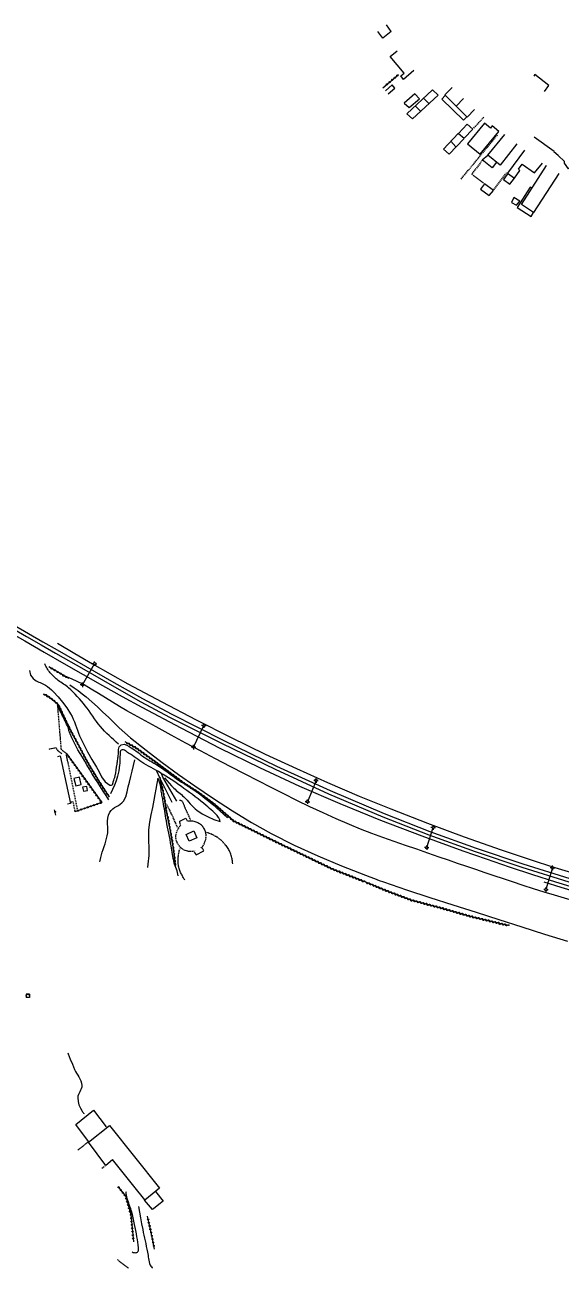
# Model space of a CAD drawing. Header units: millimetres. Extents: x 169000 to 170000, y 125999 to 127000.
# Drawn here: x 169347 to 169584, y 126000 to 126551 of the extents above; entities that cross this region are included whole.
import ezdxf

# ---------------------------------------------------------------- set-up
doc = ezdxf.new("R2010")
doc.units = ezdxf.units.MM
doc.linetypes.add('DASHED', pattern=[0.75, 0.5, -0.25])
doc.layers.get('0').update_dxf_attribs({"linetype": 'CONTINUOUS'})
for name, color, linetype in [('W0001', 6, 'DASHED'), ('W0014', 7, 'CONTINUOUS'), ('W0017', 7, 'CONTINUOUS'), ('W0071', 7, 'CONTINUOUS'), ('W0101', 7, 'CONTINUOUS'), ('W0104', 1, 'CONTINUOUS'), ('W0112', 1, 'DASHED'), ('W0211', 2, 'CONTINUOUS'), ('W0214', 2, 'CONTINUOUS'), ('W0310', 3, 'CONTINUOUS'), ('W0322', 7, 'CONTINUOUS'), ('W0323', 7, 'CONTINUOUS'), ('W0333', 7, 'CONTINUOUS'), ('W0420', 7, 'CONTINUOUS'), ('W0610', 7, 'CONTINUOUS'), ('W0611', 7, 'CONTINUOUS'), ('W0700', 7, 'CONTINUOUS'), ('W1102', 7, 'CONTINUOUS')]:
    doc.layers.add(name, color=color, linetype=linetype)

# ---------------------------------------------------------------- blocks, each defined once
blk = doc.blocks.new('T610')
for p, q in [((-0.500001, 0), (-1.000002, 0)), ((0, 0.500001), (0, 1.000002)), ((0.500001, 0), (1.000002, 0)), ((0, -0.500001), (0, -1.000002))]:
    blk.add_line(p, q)
blk.add_ellipse((0, 0), major_axis=(-0.353554, 0.353554), ratio=1, start_param=3.926990817, end_param=10.2101761242)
blk = doc.blocks.new('T420')
for p, q in [((0.75, 0.75), (-0.75, 0.75)), ((-0.75, 0.75), (-0.75, -0.75)), ((0.75, 0.75), (0.75, -0.75)), ((0.75, -0.75), (-0.75, -0.75))]:
    blk.add_line(p, q)
blk.add_ellipse((0, 0), major_axis=(-0.53, 0.53), ratio=1, start_param=3.926991, end_param=10.210176)
blk = doc.blocks.new('t323o')
at = {"color": 0, "linetype": 'Continuous'}
for radius in [0.25, 0.15]:
    blk.add_circle((0, 0), radius, dxfattribs=at)
blk = doc.blocks.new('t310o')
at = {"color": 0, "linetype": 'Continuous'}
for centre, start, end in [((-0.5, 0.38), 216.8699, 323.1304), ((0.5, -0.37), 36.8699, 143.1303)]:
    blk.add_arc(centre, 0.625, start, end, dxfattribs=at)
blk = doc.blocks.new('t322o')
at = {"color": 0, "linetype": 'Continuous'}
for radius in [0.25, 0.15]:
    blk.add_circle((0, 0), radius, dxfattribs=at)

msp = doc.modelspace()

# ---------------------------------------------------------------- linework, layer by layer
at = {"layer": 'W0001'}
msp.add_lwpolyline([(169387.94, 126003.75), (169392.8, 126000.04), (169392.85, 126000)], dxfattribs=at)
at = {"layer": 'W0014'}
msp.add_lwpolyline([(169588.19, 126487.26), (169587.66, 126486.82), (169585.9, 126489.28), (169586.01, 126490.11), (169583.21, 126492.77), (169581.18, 126494.27), (169581.32, 126494.55), (169572.48, 126500.87), (169572.56, 126500.81)], dxfattribs=at)
at = {"layer": 'W0017'}
msp.add_lwpolyline([(169394.49, 126007.22), (169394.87, 126006.99), (169395.29, 126006.86), (169395.73, 126006.81), (169396.18, 126006.87), (169396.48, 126006.97), (169396.76, 126007.14), (169397, 126007.36), (169397.18, 126007.63), (169397.24, 126007.8), (169397.28, 126007.98), (169397.29, 126008.17), (169397.29, 126008.35), (169397.27, 126008.52), (169397.24, 126008.69), (169397.22, 126008.86), (169397.2, 126009.03), (169397.1, 126010.26), (169396.95, 126011.48), (169396.76, 126012.7), (169396.55, 126013.91), (169396.31, 126015.26), (169396.04, 126016.61), (169395.76, 126017.96), (169395.47, 126019.3), (169395.16, 126020.79), (169394.86, 126022.28), (169394.53, 126023.76), (169394.14, 126025.23), (169393.99, 126025.74), (169393.82, 126026.24), (169393.65, 126026.74), (169393.46, 126027.23), (169393.28, 126027.72), (169393.1, 126028.22), (169392.92, 126028.72), (169392.76, 126029.22), (169392.5, 126030), (169392.23, 126030.79), (169392.01, 126031.6), (169391.86, 126032.42), (169391.82, 126032.81), (169391.82, 126033.2), (169391.84, 126033.6), (169391.9, 126033.99)], dxfattribs=at)
at = {"layer": 'W0071'}
for points in [[(169348.98, 126264.69), (169348.98, 126264.69), (169348.98, 126264.69), (169348.98, 126264.69), (169348.98, 126264.69), (169349.4, 126262.63), (169349.98, 126261.84), (169350.64, 126261.12), (169351.38, 126260.48), (169351.91, 126260.1), (169352.49, 126259.78), (169353.09, 126259.51), (169353.69, 126259.27), (169354.3, 126259.03), (169354.9, 126258.79), (169355.48, 126258.51), (169356.05, 126258.18), (169356.98, 126257.53), (169357.87, 126256.82), (169358.72, 126256.06), (169359.53, 126255.26), (169361.64, 126252.98), (169363.64, 126250.6), (169365.5, 126248.1), (169367.17, 126245.47), (169367.8, 126244.3), (169368.34, 126243.1), (169368.83, 126241.88), (169369.28, 126240.64), (169369.72, 126239.4), (169370.16, 126238.17), (169370.64, 126236.94), (169371.17, 126235.74), (169372.89, 126232.19), (169374.68, 126228.67), (169376.58, 126225.2), (169378.62, 126221.82), (169379.75, 126219.77), (169380.89, 126217.54), (169382.44, 126215.42), (169384.55, 126213.91), (169384.8, 126213.82), (169385.07, 126213.8), (169385.33, 126213.85), (169385.58, 126213.98), (169385.82, 126214.29), (169385.94, 126214.68), (169385.98, 126215.06), (169386.05, 126215.4), (169386.26, 126216.04), (169386.49, 126216.69), (169386.7, 126217.33), (169386.88, 126217.99), (169387.15, 126219.28), (169387.36, 126220.57), (169387.54, 126221.87), (169387.73, 126223.16), (169387.82, 126223.71), (169387.89, 126224.27), (169387.97, 126224.82), (169388.04, 126225.37), (169388.12, 126225.92), (169388.2, 126226.47), (169388.3, 126227.02), (169388.41, 126227.57), (169388.45, 126228.48), (169388.44, 126229.6), (169388.74, 126230.8), (169389.56, 126231.68), (169390.84, 126231.96), (169392.11, 126231.61), (169393.13, 126230.98), (169393.98, 126230.45), (169394.77, 126230.02), (169395.53, 126229.53), (169396.25, 126229), (169396.94, 126228.44), (169397.62, 126227.87), (169398.31, 126227.31), (169399.01, 126226.77), (169399.73, 126226.25), (169400.58, 126225.71), (169401.43, 126225.19), (169402.3, 126224.68), (169403.17, 126224.18), (169404.04, 126223.68), (169404.91, 126223.17), (169405.76, 126222.65), (169406.61, 126222.11), (169407.57, 126221.47), (169408.51, 126220.8), (169409.45, 126220.12), (169410.38, 126219.43), (169411.31, 126218.74), (169412.24, 126218.06), (169413.18, 126217.38), (169414.12, 126216.72), (169415.23, 126215.98), (169416.35, 126215.25), (169417.48, 126214.54), (169418.61, 126213.83), (169419.74, 126213.12), (169420.86, 126212.39), (169421.97, 126211.65), (169423.06, 126210.89), (169424.89, 126209.55), (169426.7, 126208.17), (169428.47, 126206.76), (169430.22, 126205.3), (169431.86, 126203.88), (169433.48, 126202.43), (169435.07, 126200.95), (169436.62, 126199.43)], [(169433.39, 126197.81), (169433.34, 126198.05), (169433.27, 126198.29), (169433.2, 126198.52), (169433.11, 126198.75), (169433.01, 126198.97), (169432.9, 126199.19), (169432.77, 126199.4), (169432.64, 126199.6), (169432.08, 126200.37), (169431.46, 126201.08), (169430.79, 126201.76), (169430.1, 126202.4), (169429.4, 126203.01), (169428.68, 126203.61), (169427.96, 126204.21), (169427.25, 126204.82), (169426.06, 126205.83), (169424.85, 126206.83), (169423.63, 126207.8), (169422.4, 126208.76), (169421.15, 126209.7), (169419.9, 126210.63), (169418.64, 126211.56), (169417.38, 126212.47), (169416.25, 126213.28), (169415.12, 126214.07), (169413.98, 126214.86), (169412.83, 126215.63), (169411.68, 126216.4), (169410.52, 126217.15), (169409.35, 126217.9), (169408.17, 126218.63), (169407.12, 126219.26), (169406.04, 126219.87), (169404.97, 126220.46), (169403.88, 126221.04), (169402.8, 126221.63), (169401.72, 126222.22), (169400.65, 126222.83), (169399.59, 126223.46), (169398.73, 126224.02), (169397.89, 126224.61), (169397.05, 126225.21), (169396.23, 126225.82), (169395.39, 126226.42), (169394.54, 126227), (169393.68, 126227.55), (169392.78, 126228.07), (169392.43, 126228.3), (169392.12, 126228.59), (169391.82, 126228.88), (169391.5, 126229.14), (169391.06, 126229.39), (169390.57, 126229.55), (169390.03, 126229.57), (169389.52, 126229.41), (169389.2, 126229.08), (169389.1, 126228.62), (169389.14, 126228.2), (169389.16, 126227.88), (169389.08, 126227.25), (169389.04, 126226.62), (169389.02, 126225.98), (169389.01, 126225.35), (169389, 126224.72), (169388.98, 126224.09), (169388.95, 126223.45), (169388.89, 126222.82), (169388.73, 126221.56), (169388.54, 126220.29), (169388.29, 126219.03), (169387.97, 126217.79), (169387.34, 126215.81), (169386.6, 126213.86), (169385.77, 126211.96), (169384.84, 126210.09)], [(169412.19, 126206.17), (169406.69, 126217.12), (169405.35, 126220.13)], [(169414.19, 126206.82), (169408.06, 126217.48), (169407.36, 126219.04)]]:
    msp.add_lwpolyline(points, dxfattribs=at)
at = {"layer": 'W0101'}
for points in [[(169519.19, 126530.38), (169514.67, 126526.43), (169513.48, 126527.98), (169514.86, 126529.16), (169508.72, 126536.61), (169511.85, 126539.09)], [(169577.03, 126521.03), (169577.03, 126521.03), (169579.08, 126523.69), (169572.83, 126528.57), (169572.31, 126527.84)], [(169536.26, 126522.87), (169532.88, 126519.51), (169537.93, 126514.5)], [(169537.93, 126514.5), (169542.81, 126509.66), (169546.1, 126513.15)], [(169556.92, 126503.36), (169553.96, 126505.81), (169553.2, 126504.88), (169550.58, 126507.05), (169542.98, 126497.89)], [(169542.98, 126497.89), (169548.55, 126493.27), (169556.88, 126503.31)], [(169564.83, 126497.85), (169557.4, 126488.45), (169552.04, 126492.84), (169559.53, 126502.08)], [(169568.28, 126495.14), (169568.28, 126495.14), (169560.67, 126484.83), (169563.73, 126482.68), (169566.17, 126486.02), (169565.53, 126486.63), (169567.17, 126488.91), (169572.7, 126485.07), (169576.16, 126489.31)], [(169583.4, 126484.69), (169583.4, 126484.69), (169572.26, 126467.52), (169566.9, 126470.96), (169577.92, 126488.25), (169577.92, 126488.25)], [(169361.46, 126226.64), (169362.54, 126226.89), (169367.13, 126205.72), (169367.13, 126205.72)], [(169367.13, 126205.72), (169365.85, 126205.43)], [(169395.16, 126036.32), (169385.8, 126048.05), (169385.67, 126048.02), (169382.8, 126045.5), (169375.03, 126055.82), (169384.42, 126063.23), (169406.52, 126035.38)], [(169400.02, 126030.22), (169395.16, 126036.32)], [(169406.52, 126035.38), (169401.71, 126031.46)], [(169400.12, 126030.15), (169400.09, 126030.13), (169400.02, 126030.22)], [(169401.71, 126031.46), (169400.12, 126030.15)]]:
    msp.add_lwpolyline(points, dxfattribs=at)
at = {"layer": 'W0104'}
for points in [[(169509.21, 126547.55), (169505.42, 126544.6), (169503.22, 126547.55)], [(169509.21, 126547.55), (169507.09, 126550.56)], [(169507.81, 126519.98), (169510.79, 126522.48), (169509.68, 126524.02), (169506.69, 126521.31)], [(169542.67, 126509.8), (169541.19, 126508.41), (169531.54, 126517.71), (169533.05, 126519.33)], [(169522.24, 126512.26), (169519.93, 126514.54)], [(169525.93, 126515.59), (169523.57, 126517.98)], [(169541.32, 126500.11), (169534.79, 126493.29), (169532.36, 126495.52), (169538.9, 126502.42)], [(169537.75, 126496.61), (169535.58, 126499.09)], [(169555.79, 126489.77), (169553.84, 126487.32), (169549.5, 126490.79), (169552.04, 126492.84)], [(169560.9, 126484.67), (169558.91, 126482.05), (169561.74, 126480.02), (169563.73, 126482.68)], [(169571.43, 126478.4), (169570.81, 126478.73), (169564.98, 126469.62), (169571.19, 126465.66), (169572.26, 126467.52)], [(169375.1, 126056.05), (169369.42, 126063.61), (169377.37, 126069.98), (169382.89, 126062.64)], [(169404.79, 126033.93), (169408.11, 126029.6), (169406.21, 126028.12)], [(169404.58, 126026.84), (169403.38, 126025.91), (169399.89, 126030.09)], [(169406.21, 126028.12), (169404.58, 126026.84)]]:
    msp.add_lwpolyline(points, dxfattribs=at)
for points in [[(169521.66, 126517.81), (169519.59, 126520.02), (169514.97, 126515.91), (169517.14, 126513.9), (169517.16, 126513.9)], [(169516.15, 126511.19), (169518.61, 126508.9), (169529.95, 126519.43), (169527.51, 126521.83)], [(169542.81, 126506.62), (169539.04, 126502.5), (169541.47, 126500.39), (169545.27, 126504.34)], [(169550.48, 126480.09), (169548.73, 126477.74), (169552.62, 126475.01), (169554.44, 126477.26)], [(169566.18, 126472.54), (169563.55, 126474.08), (169562.4, 126471.93), (169564.72, 126470.66)], [(169371.88, 126214.11), (169371.09, 126217.45), (169368.67, 126216.88), (169369.47, 126213.54), (169371.88, 126214.11)], [(169374.31, 126213.34), (169372.44, 126212.93), (169372.83, 126211.15), (169374.72, 126211.56)], [(169423.03, 126190.62), (169419.66, 126189.1), (169418.31, 126192.09), (169421.69, 126193.6), (169423.03, 126190.62)]]:
    msp.add_lwpolyline(points, close=True, dxfattribs=at)
at = {"layer": 'W0112'}
for points in [[(169545.81, 126504.87), (169550.22, 126509.73)], [(169540.15, 126482.29), (169556.21, 126501.74)], [(169549.45, 126490.54), (169544.85, 126484.43), (169550.15, 126480.56)], [(169554.59, 126477.49), (169560.43, 126485.22)], [(169361.34, 126249.12), (169362.91, 126229.89), (169365.83, 126227.51), (169365.72, 126227.38)], [(169363.31, 126227.74), (169361.61, 126229.06), (169360.72, 126230.35), (169357.5, 126229.7)], [(169365.17, 126227.41), (169370.27, 126202.45)], [(169367.23, 126206.48), (169368.19, 126206.62), (169369.06, 126202.07)], [(169414.53, 126195.1), (169414.27, 126195.74), (169414, 126196.39), (169413.72, 126197.03), (169413.45, 126197.67), (169413.16, 126198.31), (169412.88, 126198.95), (169412.59, 126199.59), (169412.3, 126200.22), (169412, 126200.86), (169411.69, 126201.5), (169411.38, 126202.14), (169411.07, 126202.78), (169410.75, 126203.41), (169410.43, 126204.04), (169410.11, 126204.67), (169409.78, 126205.3)], [(169415.39, 126207.12), (169415.6, 126207.16), (169415.8, 126207.17), (169416.01, 126207.13), (169416.2, 126207.05), (169416.42, 126206.88), (169416.58, 126206.67), (169416.71, 126206.45), (169416.83, 126206.23), (169416.97, 126205.97), (169417.09, 126205.7), (169417.21, 126205.43), (169417.31, 126205.15), (169417.41, 126204.88), (169417.52, 126204.6), (169417.62, 126204.33), (169417.73, 126204.06), (169417.84, 126203.81), (169417.96, 126203.56), (169418.07, 126203.31), (169418.19, 126203.06), (169418.3, 126202.82), (169418.41, 126202.57), (169418.53, 126202.32), (169418.64, 126202.07), (169419.04, 126201.17), (169419.44, 126200.26), (169419.84, 126199.35), (169420.23, 126198.45)], [(169416.06, 126196.35), (169415.54, 126195.79), (169415.08, 126195.18), (169414.68, 126194.52), (169414.34, 126193.83), (169414.05, 126193.06), (169413.83, 126192.26), (169413.7, 126191.44), (169413.69, 126190.6), (169413.79, 126189.86), (169413.99, 126189.14), (169414.27, 126188.45), (169414.62, 126187.8), (169415.06, 126187.16), (169415.56, 126186.58), (169416.13, 126186.06), (169416.75, 126185.61), (169417.35, 126185.28), (169417.99, 126185.02), (169418.64, 126184.83), (169419.31, 126184.7), (169420.07, 126184.62), (169420.84, 126184.61), (169421.6, 126184.68), (169422.36, 126184.81)], [(169424.97, 126186), (169425.43, 126186.51), (169425.84, 126187.06), (169426.2, 126187.64), (169426.5, 126188.26), (169426.78, 126189), (169427, 126189.77), (169427.14, 126190.55), (169427.19, 126191.35), (169427.18, 126191.69), (169427.16, 126192.04), (169427.12, 126192.38), (169427.06, 126192.72), (169426.98, 126193.05), (169426.88, 126193.39), (169426.76, 126193.71), (169426.62, 126194.03), (169426.42, 126194.42), (169426.2, 126194.8), (169425.96, 126195.16), (169425.69, 126195.51), (169425.4, 126195.84), (169425.09, 126196.15), (169424.76, 126196.45), (169424.41, 126196.71), (169424.01, 126196.96), (169423.6, 126197.18), (169423.17, 126197.37), (169422.73, 126197.53), (169422.28, 126197.66), (169421.83, 126197.77), (169421.38, 126197.86), (169420.92, 126197.93), (169420.41, 126197.98), (169419.9, 126197.97), (169419.39, 126197.92), (169418.89, 126197.82)], [(169438.98, 126179.1), (169438.95, 126179.64), (169438.89, 126180.17), (169438.81, 126180.71), (169438.71, 126181.24), (169438.59, 126181.76), (169438.46, 126182.28), (169438.3, 126182.8), (169438.12, 126183.31), (169437.93, 126183.83), (169437.71, 126184.34), (169437.47, 126184.84), (169437.22, 126185.34), (169436.94, 126185.82), (169436.65, 126186.29), (169436.34, 126186.75), (169436, 126187.2), (169435.56, 126187.73), (169435.09, 126188.24), (169434.61, 126188.73), (169434.1, 126189.2), (169433.58, 126189.65), (169433.04, 126190.08), (169432.48, 126190.49), (169431.91, 126190.88), (169431.37, 126191.21), (169430.83, 126191.52), (169430.27, 126191.81), (169429.7, 126192.07), (169429.13, 126192.32), (169428.54, 126192.54), (169427.95, 126192.74), (169427.34, 126192.91)], [(169417.81, 126171.79), (169417.62, 126172.08), (169417.39, 126172.45), (169417.17, 126172.83), (169416.95, 126173.21), (169416.74, 126173.59), (169416.53, 126173.98), (169416.31, 126174.4), (169416.1, 126174.82), (169415.89, 126175.25), (169415.7, 126175.68), (169415.52, 126176.12), (169415.36, 126176.57), (169415.22, 126177.03), (169415.09, 126177.49), (169414.99, 126177.98), (169414.91, 126178.47), (169414.84, 126178.97), (169414.8, 126179.47), (169414.78, 126179.96), (169414.77, 126180.46), (169414.77, 126180.96), (169414.8, 126181.46), (169414.9, 126182.58), (169415.08, 126183.69), (169415.33, 126184.78), (169415.66, 126185.85)], [(169374.95, 126055.73), (169370.33, 126052.26)], [(169381, 126044.34), (169382.46, 126045.27)]]:
    msp.add_lwpolyline(points, dxfattribs=at)
at = {"layer": 'W0211'}
for points in [[(169388.42, 126232.07), (169387.34, 126232.97), (169386.28, 126233.89), (169385.24, 126234.83), (169384.22, 126235.8), (169383.22, 126236.78), (169382.25, 126237.79), (169381.29, 126238.82), (169380.36, 126239.87), (169379.45, 126240.97), (169378.6, 126242.11), (169377.79, 126243.27), (169376.99, 126244.45), (169376.2, 126245.63), (169375.4, 126246.8), (169374.57, 126247.95), (169373.69, 126249.06), (169372.82, 126250.1), (169371.94, 126251.13), (169371.05, 126252.15), (169370.14, 126253.16), (169369.21, 126254.15), (169368.26, 126255.11), (169367.29, 126256.05), (169366.28, 126256.96), (169365.74, 126257.42), (169365.17, 126257.84), (169364.59, 126258.24), (169364.01, 126258.63), (169363.42, 126259.02), (169362.83, 126259.42), (169362.26, 126259.83), (169361.7, 126260.26), (169361.23, 126260.65), (169360.76, 126261.03), (169360.29, 126261.43), (169359.83, 126261.82), (169359.38, 126262.24), (169358.94, 126262.67), (169358.52, 126263.11), (169358.12, 126263.58), (169357.76, 126264.05), (169357.41, 126264.53), (169357.07, 126265.03), (169356.76, 126265.54), (169356.46, 126266.06), (169356.19, 126266.59), (169355.93, 126267.12), (169355.69, 126267.67)], [(169366.88, 126258.29), (169368.72, 126257.03), (169370.54, 126255.73), (169372.32, 126254.38), (169374.06, 126252.98), (169376.6, 126250.81), (169379.08, 126248.56), (169381.5, 126246.27), (169383.9, 126243.95), (169386.3, 126241.63), (169388.72, 126239.33), (169391.19, 126237.08), (169393.72, 126234.9), (169400.65, 126229.3), (169407.73, 126223.89), (169414.93, 126218.64), (169422.23, 126213.54), (169430.49, 126207.97), (169438.84, 126202.53), (169447.35, 126197.33), (169456.06, 126192.47), (169466.26, 126187.35), (169476.66, 126182.62), (169487.18, 126178.21), (169497.78, 126174), (169499.79, 126173.23), (169501.8, 126172.48), (169503.82, 126171.73), (169505.84, 126171)], [(169366.11, 126239.48), (169365.76, 126240.2), (169365.41, 126240.91), (169365.06, 126241.62), (169364.71, 126242.33), (169364.36, 126243.04), (169364.01, 126243.75), (169363.66, 126244.46), (169363.31, 126245.17), (169363.07, 126245.67), (169362.82, 126246.16), (169362.58, 126246.65), (169362.33, 126247.15), (169362.08, 126247.64), (169361.84, 126248.13), (169361.59, 126248.63), (169361.34, 126249.12)], [(169384.14, 126207.37), (169382.87, 126209.28), (169381.62, 126211.19), (169380.38, 126213.12), (169379.16, 126215.06), (169377.95, 126217), (169376.75, 126218.96), (169375.57, 126220.92), (169374.41, 126222.89), (169373.41, 126224.57), (169372.4, 126226.23), (169371.4, 126227.9), (169370.41, 126229.58), (169369.45, 126231.29), (169368.54, 126233.02), (169367.68, 126234.78), (169366.91, 126236.57), (169366.77, 126236.93), (169366.64, 126237.28), (169366.53, 126237.64), (169366.42, 126238.01), (169366.33, 126238.37), (169366.24, 126238.74), (169366.17, 126239.11), (169366.11, 126239.48)], [(169380.17, 126179.9), (169380.29, 126180.47), (169380.58, 126181.8), (169380.87, 126183.03), (169381.22, 126184.25), (169381.61, 126185.45), (169382.02, 126186.64), (169382.42, 126187.84), (169382.8, 126189.04), (169383.14, 126190.26), (169383.42, 126191.49), (169383.59, 126192.77), (169383.63, 126194.07), (169383.6, 126195.35), (169383.56, 126196.63), (169383.58, 126197.96), (169383.71, 126199.29), (169384.02, 126200.61), (169384.55, 126201.86), (169385.13, 126202.68), (169385.87, 126203.36), (169386.68, 126203.92), (169387.51, 126204.42), (169388.34, 126204.89), (169389.16, 126205.41), (169389.92, 126206.02), (169390.56, 126206.77), (169391.6, 126208.76), (169392.25, 126210.91), (169392.71, 126213.07), (169393.2, 126215.18), (169393.86, 126217.64), (169394.47, 126220.12), (169395.03, 126222.61), (169395.55, 126225.1)], [(169407.31, 126211.25), (169407.3, 126211.52), (169407.28, 126211.79), (169407.25, 126212.06), (169407.22, 126212.32), (169407.18, 126212.59), (169407.14, 126212.86), (169407.09, 126213.12), (169407.03, 126213.38), (169406.92, 126213.85), (169406.8, 126214.32), (169406.67, 126214.78), (169406.53, 126215.24), (169406.37, 126215.7), (169406.21, 126216.15), (169406.04, 126216.6), (169405.86, 126217.04)], [(169408.78, 126217.07), (169409.76, 126215.9), (169410.77, 126214.76), (169411.82, 126213.65), (169412.89, 126212.57), (169413.43, 126212.07), (169413.98, 126211.57), (169414.54, 126211.09), (169415.11, 126210.62), (169415.68, 126210.15), (169416.24, 126209.67), (169416.8, 126209.19), (169417.34, 126208.69), (169418.08, 126207.96), (169418.77, 126207.2), (169419.45, 126206.42), (169420.12, 126205.64), (169420.82, 126204.87), (169421.54, 126204.12), (169422.31, 126203.41), (169423.12, 126202.77), (169425.52, 126201.2), (169428.04, 126199.84), (169430.67, 126198.71), (169433.39, 126197.81)], [(169414.78, 126173.66), (169414.78, 126173.71), (169414.73, 126174.49), (169414.58, 126175.25), (169414.36, 126175.99), (169414.09, 126176.7), (169413.8, 126177.39), (169413.51, 126178.09), (169413.25, 126178.79), (169413.05, 126179.52), (169412.84, 126180.44), (169412.66, 126181.37), (169412.49, 126182.3), (169412.34, 126183.24), (169412.2, 126184.17), (169412.05, 126185.11), (169411.9, 126186.04), (169411.73, 126186.97), (169411.47, 126188.37), (169411.21, 126189.76), (169410.93, 126191.16), (169410.66, 126192.55), (169410.38, 126193.94), (169410.11, 126195.33), (169409.85, 126196.73), (169409.59, 126198.12), (169409.41, 126199.18), (169409.23, 126200.24), (169409.05, 126201.29), (169408.88, 126202.35), (169408.71, 126203.41), (169408.53, 126204.47), (169408.35, 126205.52), (169408.17, 126206.58), (169408.07, 126207.16), (169407.96, 126207.75), (169407.86, 126208.33), (169407.75, 126208.92), (169407.64, 126209.5), (169407.53, 126210.09), (169407.42, 126210.67), (169407.31, 126211.25)], [(169505.84, 126171), (169516.02, 126167.49), (169526.26, 126164.18), (169536.52, 126160.95), (169546.77, 126157.68), (169556.87, 126154.39), (169566.99, 126151.13), (169577.12, 126147.93), (169587.3, 126144.85)]]:
    msp.add_lwpolyline(points, dxfattribs=at)
at = {"layer": 'W0214'}
for points in [[(169361.38, 126276.74), (169369.1, 126272.11), (169376.88, 126267.58), (169384.71, 126263.14), (169392.59, 126258.8), (169407.64, 126250.71), (169422.78, 126242.78), (169438.02, 126235.06), (169453.39, 126227.6), (169467.16, 126221.2), (169481.03, 126215.02), (169495, 126209.05), (169509.06, 126203.32), (169525.22, 126197.02), (169541.47, 126190.96), (169557.83, 126185.19), (169574.3, 126179.75), (169581.66, 126177.44), (169589.04, 126175.22), (169596.44, 126173.07), (169603.87, 126171)], [(169562.94, 126171), (169558.87, 126172.34), (169554.8, 126173.7), (169550.74, 126175.08), (169546.68, 126176.46), (169542.63, 126177.85), (169538.57, 126179.25), (169534.52, 126180.65), (169530.47, 126182.05), (169525.48, 126183.77), (169520.48, 126185.48), (169515.48, 126187.19), (169510.49, 126188.92), (169505.51, 126190.69), (169500.56, 126192.52), (169495.63, 126194.43), (169490.73, 126196.43), (169484.84, 126198.97), (169479, 126201.62), (169473.19, 126204.35), (169467.42, 126207.15), (169461.68, 126210), (169455.96, 126212.89), (169450.24, 126215.79), (169444.53, 126218.7), (169437.91, 126222.1), (169431.32, 126225.54), (169424.74, 126229.02), (169418.19, 126232.53), (169411.65, 126236.07), (169405.12, 126239.64), (169398.6, 126243.22), (169392.09, 126246.82), (169388.9, 126248.65), (169385.75, 126250.57), (169382.63, 126252.52), (169379.51, 126254.48), (169376.35, 126256.4), (169373.14, 126258.23), (169369.85, 126259.93), (169366.47, 126261.45), (169366.12, 126261.59), (169365.77, 126261.72), (169365.41, 126261.84), (169365.05, 126261.94), (169364.68, 126262.04), (169364.32, 126262.12), (169363.95, 126262.19), (169363.58, 126262.25)], [(169405.86, 126217.04), (169405.39, 126214.6), (169404.93, 126212.16), (169404.48, 126209.72), (169404.03, 126207.27), (169403.4, 126204), (169402.73, 126200.73), (169402.14, 126197.44), (169401.73, 126194.12), (169401.65, 126192.7), (169401.63, 126191.27), (169401.66, 126189.84), (169401.71, 126188.42), (169401.77, 126186.99), (169401.81, 126185.57), (169401.82, 126184.14), (169401.78, 126182.72), (169401.7, 126181.44), (169401.57, 126180.16), (169401.43, 126178.88), (169401.26, 126177.61), (169401.24, 126177.41)], [(169680.44, 126141.92), (169673.94, 126143.05), (169667.46, 126144.24), (169660.98, 126145.47), (169654.52, 126146.76), (169648.06, 126148.1), (169641.62, 126149.48), (169635.19, 126150.92), (169628.77, 126152.41), (169622.82, 126153.84), (169616.89, 126155.32), (169610.97, 126156.85), (169605.06, 126158.42), (169599.17, 126160.04), (169593.28, 126161.7), (169587.41, 126163.4), (169581.55, 126165.14), (169576.88, 126166.56), (169572.22, 126168.01), (169567.58, 126169.49), (169562.94, 126171)], [(169365.97, 126095.34), (169366.12, 126094.89), (169367.01, 126092.58), (169367.96, 126090.29), (169368.92, 126088.01), (169369.34, 126087.14), (169369.82, 126086.31), (169370.33, 126085.5), (169370.84, 126084.68), (169371.32, 126083.81), (169371.73, 126082.9), (169372.02, 126081.93), (169372.16, 126080.93), (169372.11, 126080.18), (169371.91, 126079.45), (169371.61, 126078.78), (169371.27, 126078.14), (169370.94, 126077.5), (169370.62, 126076.84), (169370.39, 126076.13), (169370.3, 126075.39), (169370.46, 126073.81), (169370.88, 126072.29), (169371.51, 126070.85), (169372.25, 126069.49), (169372.45, 126069.19), (169372.68, 126068.92), (169372.94, 126068.67), (169373.23, 126068.45)], [(169397.26, 126027.35), (169397.69, 126024.78), (169398.14, 126022.22), (169398.61, 126019.67), (169399.1, 126017.11), (169399.35, 126015.85), (169399.61, 126014.6), (169399.88, 126013.34), (169400.15, 126012.09), (169400.43, 126010.84), (169400.7, 126009.58), (169400.98, 126008.33), (169401.25, 126007.07), (169401.38, 126006.36), (169401.49, 126005.64), (169401.58, 126004.92), (169401.68, 126004.21), (169401.81, 126003.48), (169401.96, 126002.76), (169402.17, 126002.05), (169402.45, 126001.37), (169402.68, 126000.93), (169402.97, 126000.53), (169403.3, 126000.16), (169403.44, 126000)]]:
    msp.add_lwpolyline(points, dxfattribs=at)
at = {"layer": 'W0310'}
for points in [[(169355.56, 126254.12), (169356.42, 126253.62), (169357.26, 126253.09), (169358.08, 126252.53), (169358.88, 126251.94), (169359.6, 126251.38), (169360.32, 126250.8), (169361, 126250.17), (169361.61, 126249.47), (169362.3, 126248.4), (169362.87, 126247.25), (169363.37, 126246.08), (169363.89, 126244.93), (169364.25, 126244.2), (169364.6, 126243.47), (169364.94, 126242.73), (169365.29, 126241.99), (169365.63, 126241.26), (169365.98, 126240.52), (169366.34, 126239.79), (169366.7, 126239.07), (169367.67, 126237.19), (169368.67, 126235.33), (169369.67, 126233.48), (169370.67, 126231.62), (169371.85, 126229.4), (169373.01, 126227.17), (169374.19, 126224.94), (169375.42, 126222.75), (169377.55, 126219.15), (169379.74, 126215.59), (169382, 126212.07), (169384.31, 126208.59)], [(169497.6, 126171), (169494.31, 126172.34), (169483.41, 126176.6), (169455.78, 126189.9), (169439.42, 126197.99), (169431, 126205.31), (169424.12, 126210.45), (169417.11, 126214.95), (169405.38, 126223.69), (169396.27, 126230.27), (169391.38, 126233.06)], [(169409.5, 126203), (169409.38, 126203.91), (169409.26, 126204.82), (169409.13, 126205.73), (169408.99, 126206.64), (169408.84, 126207.54), (169408.68, 126208.45), (169408.52, 126209.35), (169408.34, 126210.25), (169408.21, 126210.9), (169408.06, 126211.54), (169407.9, 126212.18), (169407.74, 126212.82), (169407.58, 126213.46), (169407.42, 126214.1), (169407.27, 126214.74), (169407.14, 126215.39), (169407.09, 126215.65), (169407.05, 126215.91), (169407, 126216.17), (169406.96, 126216.43), (169406.93, 126216.69), (169406.89, 126216.96), (169406.86, 126217.22), (169406.83, 126217.48)], [(169413.64, 126177.85), (169413.55, 126178.78), (169413.46, 126179.71), (169413.36, 126180.63), (169413.25, 126181.56), (169413.14, 126182.48), (169413.03, 126183.4), (169412.91, 126184.33), (169412.78, 126185.25), (169412.67, 126186.01), (169412.56, 126186.78), (169412.45, 126187.54), (169412.33, 126188.3), (169412.2, 126189.06), (169412.08, 126189.82), (169411.95, 126190.58), (169411.81, 126191.34), (169411.55, 126192.8), (169411.28, 126194.26), (169411, 126195.72), (169410.71, 126197.18), (169410.42, 126198.64), (169410.12, 126200.1), (169409.81, 126201.55), (169409.5, 126203)], [(169560.98, 126151.74), (169544.38, 126155.73), (169531.38, 126159.45), (169518.44, 126162.85), (169508.95, 126166.36), (169497.6, 126171)]]:
    msp.add_lwpolyline(points, dxfattribs=at)
at = {"layer": 'W0322'}
msp.add_lwpolyline([(169404.34, 126008.39), (169404.34, 126008.39), (169404.34, 126008.39), (169402.98, 126015.07), (169402.98, 126015.07), (169402.98, 126015.07), (169402.98, 126015.07), (169402.98, 126015.07), (169402.38, 126017.72), (169401.78, 126020.37), (169401.19, 126023.03)], dxfattribs=at)
at = {"layer": 'W0323'}
for points in [[(169505.5, 126522.71), (169512.46, 126528.58)], [(169366.44, 126261.1), (169357.5, 126266.27)], [(169365.72, 126227.38), (169380.94, 126206.15), (169369.03, 126202.12)], [(169360.62, 126200.6), (169360.09, 126202.91)], [(169388.16, 126036.16), (169391.58, 126031.75), (169393.81, 126023.82), (169395.02, 126011.68)]]:
    msp.add_lwpolyline(points, dxfattribs=at)
at = {"layer": 'W0333'}
for points in [[(169415.73, 126196.62), (169415.59, 126197.92), (169418.19, 126199.27), (169418.73, 126198.11)], [(169421.97, 126184.26), (169422.73, 126183.04), (169426.2, 126184.73), (169425.45, 126186.26)]]:
    msp.add_lwpolyline(points, dxfattribs=at)
at = {"layer": 'W0611'}
for points in [[(169372.47, 126258.31), (169377.81, 126267.65)], [(169421.64, 126230.74), (169426.19, 126240.25)], [(169475.89, 126215.98), (169472.09, 126206.54)], [(169524.92, 126186.21), (169527.8, 126195.12)], [(169580.62, 126177.3), (169578.75, 126171)], [(169578.75, 126171), (169577.75, 126167.63)]]:
    msp.add_lwpolyline(points, dxfattribs=at)
at = {"layer": 'W0700'}
for points in [[(169338.36, 126282.73), (169346.94, 126277.77), (169355.52, 126272.79), (169364.1, 126267.81), (169372.69, 126262.86), (169381.32, 126257.97), (169389.98, 126253.14), (169398.7, 126248.42), (169415.97, 126239.28), (169433.34, 126230.31), (169450.86, 126221.66), (169468.59, 126213.43), (169486.46, 126205.71), (169504.51, 126198.42), (169522.69, 126191.47), (169540.97, 126184.8), (169551.18, 126181.2), (169561.43, 126177.7), (169571.71, 126174.29), (169582.03, 126171)], [(169341.34, 126283.36), (169347.7, 126279.69), (169354.06, 126276.04), (169360.44, 126272.4), (169373.01, 126265.19), (169385.57, 126257.95), (169398.21, 126250.83), (169411.02, 126244.02), (169434.28, 126232.28), (169457.73, 126220.92), (169481.44, 126210.06), (169505.44, 126199.88), (169525.78, 126191.9), (169546.32, 126184.46), (169567.04, 126177.53), (169587.92, 126171.11), (169588.02, 126171.08), (169588.11, 126171.05), (169588.2, 126171.03), (169588.29, 126171)], [(169342.11, 126284.71), (169348.47, 126281.05), (169354.84, 126277.39), (169361.22, 126273.76), (169373.79, 126266.55), (169386.35, 126259.31), (169398.98, 126252.2), (169411.78, 126245.39), (169435.01, 126233.67), (169458.43, 126222.32), (169482.1, 126211.48), (169506.06, 126201.31), (169526.36, 126193.36), (169546.85, 126185.93), (169567.52, 126179.01), (169588.36, 126172.61), (169589.74, 126172.2), (169591.12, 126171.8), (169592.51, 126171.4), (169593.89, 126171)], [(169576.83, 126171), (169584.26, 126168.68), (169591.7, 126166.42), (169599.17, 126164.24), (169606.66, 126162.13), (169625.13, 126157.24), (169643.7, 126152.73), (169662.36, 126148.59), (169681.09, 126144.84)], [(169582.03, 126171), (169588.27, 126169.08), (169594.52, 126167.21), (169600.79, 126165.39), (169607.08, 126163.63), (169625.53, 126158.75), (169644.08, 126154.24), (169662.72, 126150.11), (169681.44, 126146.37)]]:
    msp.add_lwpolyline(points, dxfattribs=at)
at = {"layer": 'W1102'}
msp.add_lwpolyline([(169537.93, 126514.5), (169541.19, 126518)], dxfattribs=at)

# ---------------------------------------------------------------- block references
at = {"layer": 'W0310'}
for p, rotation in [((169355.98, 126253.88), 329.8436042524707), ((169357.26, 126253.09), 327.6853352479667), ((169358.48, 126252.23), 323.3690357118372), ((169359.67, 126251.32), 321.1873479305087), ((169360.81, 126250.34), 317.4223295090713), ((169361.78, 126249.21), 302.9671538414602), ((169362.54, 126247.92), 295.9899807698916), ((169363.16, 126246.55), 293.1523614504154), ((169363.78, 126245.18), 294.5406210207011), ((169364.42, 126243.83), 295.4929327995553), ((169365.06, 126242.47), 295.1391700030275), ((169365.7, 126241.12), 295.5005836772335), ((169366.35, 126239.76), 296.5203248148015), ((169367.03, 126238.43), 297.3544892821089), ((169367.72, 126237.1), 298.164351095327), ((169368.43, 126235.77), 298.164351095327), ((169369.15, 126234.45), 298.4802611323756), ((169369.86, 126233.13), 298.3020825464831), ((169370.57, 126231.81), 298.3020825464831), ((169392.68, 126232.32), 150.3333967516524), ((169393.98, 126231.57), 150.3333967516524), ((169371.27, 126230.49), 297.7899564032625), ((169371.97, 126229.16), 297.4855626532814), ((169372.66, 126227.83), 297.4855626532814), ((169373.36, 126226.5), 297.9933563456506), ((169395.29, 126230.83), 150.3333967516524), ((169396.57, 126230.06), 144.1487996645644), ((169397.78, 126229.18), 144.1487996645644), ((169399, 126228.3), 144.1487996645644), ((169400.21, 126227.42), 144.1487996645644), ((169401.43, 126226.54), 144.1487996645644), ((169402.65, 126225.66), 144.1487996645644), ((169374.06, 126225.18), 297.9933563456506), ((169374.79, 126223.87), 299.3127436702212), ((169375.53, 126222.56), 300.6394985375924), ((169376.3, 126221.27), 300.6394985375924), ((169377.06, 126219.98), 300.6394985375924), ((169403.86, 126224.78), 144.1487996645644), ((169405.08, 126223.91), 144.1487996645644), ((169406.28, 126223.01), 143.3007974505021), ((169407.49, 126222.12), 143.3007974505021), ((169408.69, 126221.22), 143.3007974505021), ((169409.89, 126220.32), 143.3007974505021), ((169377.83, 126218.69), 301.6373046991705), ((169378.62, 126217.42), 301.6373046991705), ((169379.41, 126216.14), 301.6373046991705), ((169380.21, 126214.87), 302.6351099592701), ((169406.99, 126216.26), 98.7982958493645), ((169407.27, 126214.78), 101.5686303922967), ((169411.09, 126219.43), 143.3007974505021), ((169412.3, 126218.53), 143.3007974505021), ((169413.5, 126217.64), 143.3007974505021), ((169414.7, 126216.74), 143.3007974505021), ((169415.9, 126215.84), 143.3007974505021), ((169417.11, 126214.95), 143.3007974505021), ((169381.02, 126213.61), 302.6351099592701), ((169381.82, 126212.34), 302.6351099592701), ((169382.65, 126211.09), 303.6329143187419), ((169383.48, 126209.84), 303.6329143187419), ((169407.61, 126213.32), 104.245617173035), ((169407.98, 126211.87), 103.8461445930652), ((169408.31, 126210.41), 101.805871467092), ((169408.59, 126208.93), 100.3405990889691), ((169418.37, 126214.14), 147.3473991024723), ((169419.63, 126213.33), 147.3473991024723), ((169420.9, 126212.52), 147.3473991024723), ((169422.16, 126211.71), 147.3473991024723), ((169423.42, 126210.9), 147.3473991024723), ((169424.66, 126210.05), 143.2329144603786), ((169425.86, 126209.15), 143.2329144603786), ((169408.85, 126207.46), 99.33302185916273), ((169409.09, 126205.98), 98.81979488864444), ((169409.31, 126204.49), 97.77446410868038), ((169427.06, 126208.26), 143.2329144603786), ((169428.26, 126207.36), 143.2329144603786), ((169429.46, 126206.46), 143.2329144603786), ((169430.67, 126205.56), 143.2329144603786), ((169431.82, 126204.6), 138.9888920000483), ((169432.95, 126203.62), 138.9888920000483), ((169409.5, 126203), 102.1597999001324), ((169409.82, 126201.53), 101.8864964809678), ((169410.13, 126200.07), 101.6177372762413), ((169410.43, 126198.6), 101.3535222984825), ((169434.08, 126202.63), 138.9888920000483), ((169435.21, 126201.65), 138.9888920000483), ((169436.34, 126200.66), 138.9888920000483), ((169437.48, 126199.68), 138.9888920000483), ((169438.61, 126198.7), 138.9888920000483), ((169410.72, 126197.13), 101.0821552551702), ((169411.01, 126195.65), 100.803636140943), ((169411.29, 126194.18), 100.5296612460313), ((169411.56, 126192.71), 100.260230582395), ((169439.8, 126197.8), 153.6975268976189), ((169441.14, 126197.14), 153.6975268976189), ((169442.49, 126196.47), 153.6975268976189), ((169443.83, 126195.81), 153.6975268976189), ((169445.18, 126195.14), 153.6975268976189), ((169446.52, 126194.48), 153.6975268976189), ((169447.87, 126193.81), 153.6975268976189), ((169449.21, 126193.15), 153.6975268976189), ((169411.83, 126191.23), 100.0004594787368), ((169412.09, 126189.75), 99.48593536065006), ((169412.33, 126188.27), 98.93383629303199), ((169450.56, 126192.48), 153.6975268976189), ((169451.9, 126191.82), 153.6975268976189), ((169453.25, 126191.15), 153.6975268976189), ((169454.59, 126190.49), 153.6975268976189), ((169455.94, 126189.83), 154.2848705444508), ((169457.29, 126189.18), 154.2848705444508), ((169458.64, 126188.53), 154.2848705444508), ((169459.99, 126187.87), 154.2848705444508), ((169461.34, 126187.22), 154.2848705444508), ((169412.56, 126186.79), 98.62735624946274), ((169412.77, 126185.3), 97.99711127933823), ((169412.97, 126183.82), 97.381594010346), ((169413.16, 126182.33), 96.79083866727194), ((169462.69, 126186.57), 154.2848705444508), ((169464.05, 126185.92), 154.2848705444508), ((169465.4, 126185.27), 154.2848705444508), ((169466.75, 126184.62), 154.2848705444508), ((169468.1, 126183.97), 154.2848705444508), ((169469.45, 126183.32), 154.2848705444508), ((169470.8, 126182.67), 154.2848705444508), ((169472.15, 126182.02), 154.2848705444508), ((169413.33, 126180.84), 96.48996424537144), ((169413.49, 126179.35), 95.87722188106899), ((169473.51, 126181.37), 154.2848705444508), ((169474.86, 126180.71), 154.2848705444508), ((169476.21, 126180.06), 154.2848705444508), ((169477.56, 126179.41), 154.2848705444508), ((169478.91, 126178.76), 154.2848705444508), ((169480.26, 126178.11), 154.2848705444508), ((169481.61, 126177.46), 154.2848705444508), ((169482.97, 126176.81), 154.2848705444508), ((169484.35, 126176.23), 158.6912068291643), ((169485.75, 126175.69), 158.6912068291643), ((169487.14, 126175.14), 158.6912068291643), ((169488.54, 126174.6), 158.6912068291643), ((169489.94, 126174.05), 158.6912068291643), ((169491.34, 126173.5), 158.6912068291643), ((169492.73, 126172.96), 158.6912068291643), ((169494.13, 126172.41), 158.6912068291643), ((169495.52, 126171.85), 157.7660635234959), ((169496.91, 126171.28), 157.7660635234959), ((169498.99, 126170.43), 157.7660635234009), ((169500.38, 126169.86), 157.7660635234009), ((169501.77, 126169.3), 157.7660635234009), ((169503.15, 126168.73), 157.7660635234009), ((169504.54, 126168.16), 157.7660635234009), ((169505.93, 126167.59), 157.7660635234009), ((169507.32, 126167.03), 157.7660635234009), ((169508.71, 126166.46), 157.7660635234009), ((169510.11, 126165.93), 159.722525323317), ((169511.52, 126165.41), 159.722525323317), ((169512.93, 126164.89), 159.722525323317), ((169514.33, 126164.37), 159.722525323317), ((169515.74, 126163.85), 159.722525323317), ((169517.15, 126163.33), 159.722525323317), ((169518.56, 126162.82), 165.2677728475109), ((169520.01, 126162.44), 165.2677728475109), ((169521.46, 126162.06), 165.2677728475109), ((169522.91, 126161.68), 165.2677728475109), ((169524.36, 126161.3), 165.2677728475109), ((169525.81, 126160.92), 165.2677728475109), ((169527.26, 126160.53), 165.2677728475109), ((169528.71, 126160.15), 165.2677728475109), ((169530.16, 126159.77), 165.2677728475109), ((169531.61, 126159.39), 164.0191019750472), ((169533.05, 126158.97), 164.0191019750472), ((169534.5, 126158.56), 164.0191019750472), ((169535.94, 126158.15), 164.0191019750472), ((169537.38, 126157.73), 164.0191019750472), ((169538.82, 126157.32), 164.0191019750472), ((169540.26, 126156.91), 164.0191019750472), ((169541.71, 126156.49), 164.0191019750472), ((169543.15, 126156.08), 164.0191019750472), ((169544.59, 126155.68), 166.4852193112126), ((169546.05, 126155.33), 166.4852193112126), ((169547.51, 126154.98), 166.4852193112126), ((169548.97, 126154.63), 166.4852193112126), ((169550.43, 126154.28), 166.4852193112126), ((169551.88, 126153.92), 166.4852193112126), ((169553.34, 126153.57), 166.4852193112126), ((169554.8, 126153.22), 166.4852193112126), ((169556.26, 126152.87), 166.4852193112126), ((169557.72, 126152.52), 166.4852193112126), ((169559.18, 126152.17), 166.4852193112126), ((169560.64, 126151.82), 166.4852193112126)]:
    msp.add_blockref('t310o', p, dxfattribs=dict(at, rotation=rotation))
at = {"layer": 'W0322'}
for p, rotation in [((169401.51, 126021.59), 102.6601537437223), ((169401.84, 126020.13), 102.7012964333921), ((169402.17, 126018.66), 102.7012964333921), ((169402.5, 126017.2), 102.7424414922669), ((169402.83, 126015.74), 102.7424414922669), ((169403.14, 126014.27), 101.4852002177683), ((169403.44, 126012.8), 101.4852002177683), ((169403.74, 126011.33), 101.4852002177683), ((169404.04, 126009.86), 101.4852002177683)]:
    msp.add_blockref('t322o', p, dxfattribs=dict(at, rotation=rotation))
at = {"layer": 'W0323'}
for p, rotation in [((169507.33, 126524.26), 40.09950298321829), ((169508.48, 126525.22), 40.09950298321829), ((169509.63, 126526.19), 40.09950298321829), ((169510.77, 126527.16), 40.09950298321829), ((169511.92, 126528.12), 40.09950298321829), ((169358.8, 126265.52), 149.9797099991632), ((169360.1, 126264.77), 149.9797099991632), ((169361.4, 126264.01), 149.9797099991632), ((169362.7, 126263.26), 149.9797099991632), ((169363.99, 126262.51), 149.9797099991632), ((169365.29, 126261.76), 149.9797099991632), ((169366.41, 126226.42), 305.6322752672735), ((169367.29, 126225.2), 305.6322752672735), ((169368.16, 126223.98), 305.6322752672735), ((169369.03, 126222.76), 305.6322752672735), ((169369.91, 126221.54), 305.6322752672735), ((169370.78, 126220.32), 305.6322752672735), ((169371.66, 126219.1), 305.6322752672735), ((169372.53, 126217.88), 305.6322752672735), ((169373.4, 126216.66), 305.6322752672735), ((169374.28, 126215.44), 305.6322752672735), ((169375.15, 126214.22), 305.6322752672735), ((169376.03, 126213), 305.6322752672735), ((169376.9, 126211.79), 305.6322752672735), ((169377.77, 126210.57), 305.6322752672735), ((169376.14, 126204.53), 198.6872244957995), ((169377.56, 126205.01), 198.6872244957995), ((169378.65, 126209.35), 305.6322752672735), ((169378.98, 126205.49), 198.6872244957995), ((169379.52, 126208.13), 305.6322752672735), ((169380.39, 126206.91), 305.6322752672735), ((169380.4, 126205.97), 198.6872244957995), ((169360.29, 126202.07), 102.9728299444875), ((169370.45, 126202.61), 198.6872244957995), ((169371.87, 126203.09), 198.6872244957995), ((169373.29, 126203.57), 198.6872244957995), ((169374.71, 126204.05), 198.6872244957995), ((169388.47, 126035.75), 307.7992481018887), ((169389.39, 126034.57), 307.7992481018887), ((169390.31, 126033.38), 307.7992481018887), ((169391.23, 126032.2), 307.7992481018887), ((169391.83, 126030.85), 285.7389840585099), ((169392.24, 126029.41), 285.7389840585099), ((169392.64, 126027.96), 285.7389840585099), ((169393.05, 126026.52), 285.7389840585099), ((169393.46, 126025.07), 285.7389840585099), ((169393.83, 126023.62), 275.6986745323659), ((169393.98, 126022.13), 275.6986745323659), ((169394.13, 126020.64), 275.6986745323659), ((169394.28, 126019.15), 275.6986745323659), ((169394.42, 126017.65), 275.6986745323659), ((169394.57, 126016.16), 275.6986745323659), ((169394.72, 126014.67), 275.6986745323659), ((169394.87, 126013.18), 275.6986745323659)]:
    msp.add_blockref('t323o', p, dxfattribs=dict(at, rotation=rotation))
at = {"layer": 'W0420'}
msp.add_blockref('T420', (169348.22, 126120.57), dxfattribs=at)
at = {"layer": 'W0610'}
for p in [(169377.81, 126267.65), (169372.47, 126258.31), (169426.19, 126240.25), (169421.64, 126230.74), (169475.89, 126215.98), (169472.09, 126206.54), (169527.8, 126195.12), (169524.92, 126186.21), (169580.62, 126177.3), (169577.75, 126167.63)]:
    msp.add_blockref('T610', p, dxfattribs=at)

doc.saveas('drawing.dxf')
